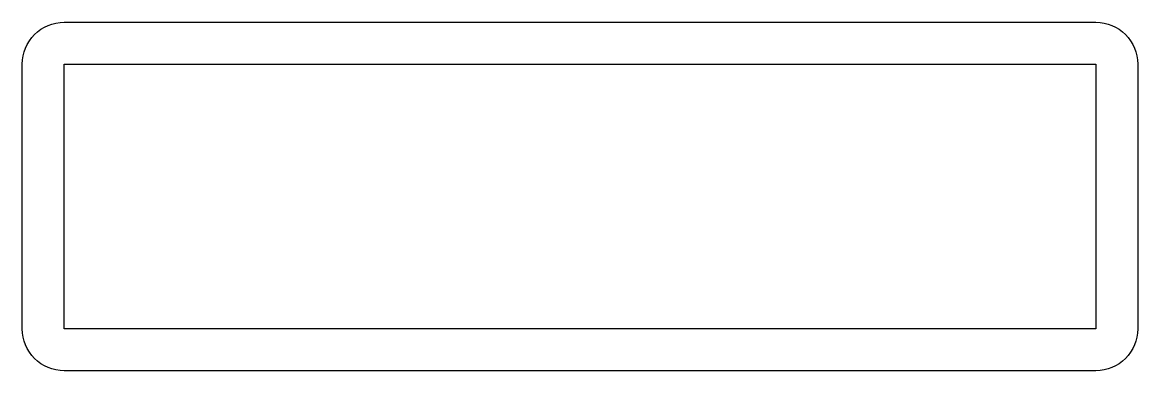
# Model space of a CAD drawing. Extents: x 112.4 to 192.4, y 210.8 to 235.8.
import ezdxf

# ---------------------------------------------------------------- set-up
doc = ezdxf.new("R2010")
doc.units = 0
doc.layers.add('ANA', color=220, linetype='CONTINUOUS')

msp = doc.modelspace()

# ---------------------------------------------------------------- linework, layer by layer
at = {"layer": 'ANA', "color": 0}
msp.add_lwpolyline([(115.396, 210.804, -0.414214), (112.396, 213.804), (112.396, 232.804, -0.414214), (115.396, 235.804), (189.396, 235.804, -0.414214), (192.396, 232.804), (192.396, 213.804, -0.414214), (189.396, 210.804)], format="xyb", close=True, dxfattribs=at)
msp.add_lwpolyline([(115.396, 213.804), (115.396, 232.804), (189.396, 232.804), (189.396, 213.804)], close=True, dxfattribs=at)

doc.saveas('drawing.dxf')
